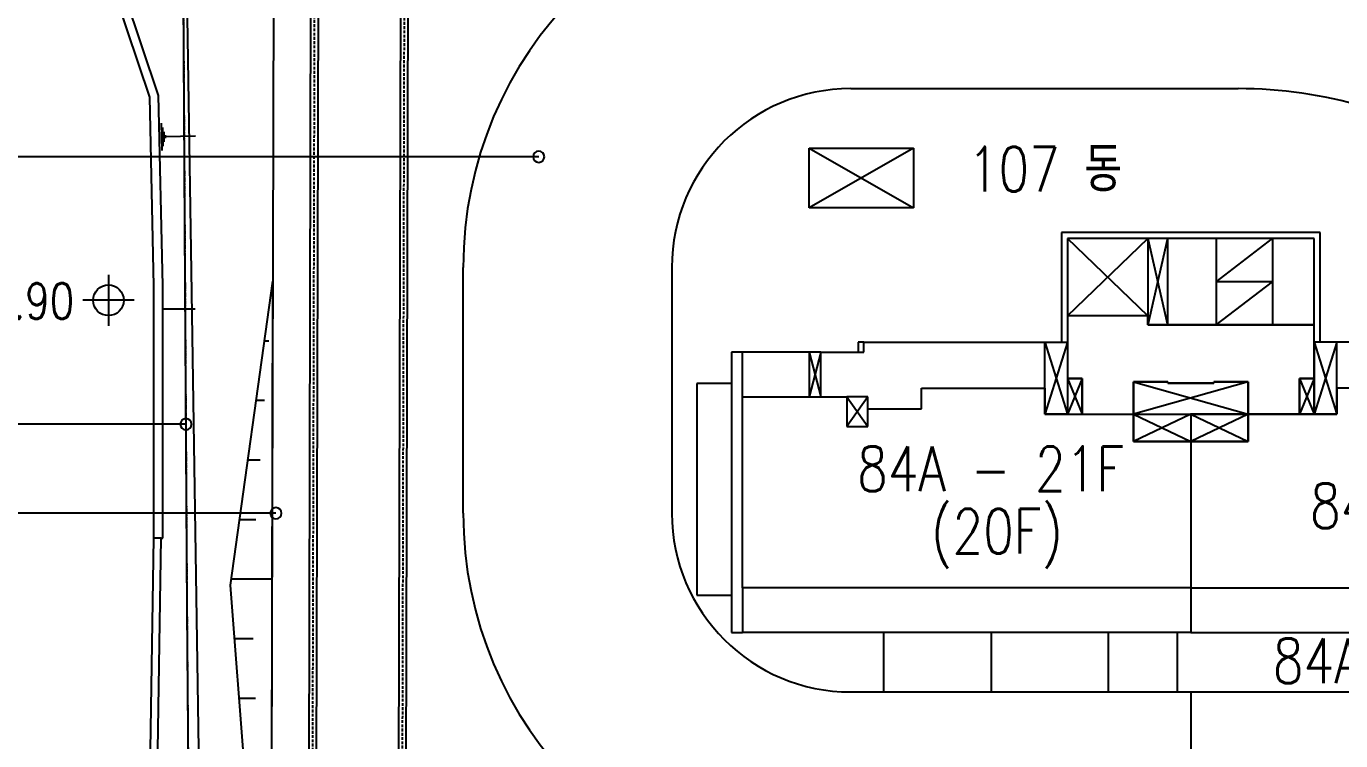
# Model space of a CAD drawing. Header units: millimetres. Extents: x 1145859089 to 1147511753, y -1047484727 to -1047247487.
# Drawn here: x 1145904450 to 1145948528, y -1047430555 to -1047406576 of the extents above; entities that cross this region are included whole.
import ezdxf
from ezdxf.xclip import XClip

# ---------------------------------------------------------------- set-up
doc = ezdxf.new("R2010")
doc.units = ezdxf.units.MM
doc.header["$LTSCALE"] = 100
doc.header["$MEASUREMENT"] = 0
doc.header["$XCLIPFRAME"] = 2
doc.linetypes.add('단지배치도$0$HIDDEN', pattern=[9.525, 6.35, -3.175])
doc.linetypes.add('단지배치도$0$PHANTOM', pattern=[2.5, 1.25, -0.25, 0.25, -0.25, 0.25, -0.25])
doc.layers.get('0').update_dxf_attribs({"linetype": 'CONTINUOUS'})
for name, color, linetype in [('XREF', 135, 'CONTINUOUS'), ('단지배치도$0$S240910', 33, 'CONTINUOUS'), ('단지배치도$0$W240910', 135, 'CONTINUOUS')]:
    doc.layers.add(name, color=color, linetype=linetype)
doc.styles.add('단지배치도$0$WS1', font='romans.shx', dxfattribs={"width": 0.8, "bigfont": 'whgtxt.shx'})

# ---------------------------------------------------------------- blocks, each defined once
blk = doc.blocks.new('단지배치도$0$zw$9902')
at = {"layer": '단지배치도$0$W240910'}
for p, q in [((-25476, -66518), (-25334, -9963)), ((-24226, -66521), (-24093, -13604)), ((-24226, -66521), (-24095, -14397)), ((-23976, -66522), (-23845, -14280)), ((-29551, -37581), (-31280, -32422)), ((-29252, -37529), (-31003, -32303)), ((-28332, -32566), (-28167, -43423)), ((-28438, -33023), (-28375, -43875)), ((-21143, -33356), (-21231, -68547)), ((-20893, -33338), (-20981, -68447)), ((-6040, -37300, 0), (6951, -37300, 0)), ((-29417, -43913), (-29551, -37581)), ((-29117, -43910), (-29252, -37529)), ((-29135, -39376), (-29154, -38458)), ((-29098, -39230), (-29112, -38602)), ((-29062, -39084), (-29069, -38746)), ((-29025, -38963), (-29028, -38866)), ((-28015, -38893), (-29027, -38914)), ((-16504, -39587), (-42584, -39587)), ((-7438, -39300), (-3938, -39300)), ((-7438, -41300), (-7438, -39300)), ((-7438, -39300), (-3938, -41300)), ((-3938, -39300), (-7438, -41300)), ((-3938, -39300), (-3938, -41300)), ((-3938, -41300), (-7438, -41300)), ((9700, -42130, 0), (1020, -42130, 0)), ((1020, -42130, 0), (1020, -45810, 0)), ((9700, -45810, 0), (9700, -42130, 0)), ((3920, -42330, 0), (1220, -42330, 0)), ((1220, -42330, 0), (1220, -44930, 0)), ((3920, -44930, 0), (1220, -42330, 0)), ((1220, -44930, 0), (3920, -42330, 0)), ((4580, -42330, 0), (3920, -42330, 0)), ((3920, -42330, 0), (3920, -45230, 0)), ((3920, -42330, 0), (4580, -45230, 0)), ((4580, -42330, 0), (3920, -45230, 0)), ((9500, -42330, 0), (4580, -42330, 0)), ((4580, -42330, 0), (4580, -45230, 0)), ((6210, -42330, 0), (6210, -45230, 0)), ((6210, -43780, 0), (8100, -42330, 0)), ((8100, -42330, 0), (8100, -45230, 0)), ((9500, -45230, 0), (9500, -42330, 0)), ((-30936, -43547), (-30936, -45262)), ((-28167, -43423), (-27998, -54352)), ((-19040, -51550, 0), (-19040, -43300, 0)), ((-12040, -43300, 0), (-12040, -51550, 0)), ((-29416, -52387), (-29417, -43913)), ((-29116, -52387), (-29117, -43910)), ((-28375, -43875), (-28307, -54805)), ((-26844, -53959), (-25419, -43761)), ((-26844, -53959), (-25419, -43761)), ((-25476, -66518), (-25419, -43761)), ((8100, -43780, 0), (6210, -43780, 0)), ((6210, -45230, 0), (8100, -43780, 0)), ((-30079, -44404), (-31794, -44404)), ((-28028, -44704), (-29117, -44704)), ((3920, -44930, 0), (1220, -44930, 0)), ((1220, -44930, 0), (1220, -47030, 0)), ((3920, -45230, 0), (3920, -44930, 0)), ((3920, -45230, 0), (4580, -45230, 0)), ((9500, -45230, 0), (3920, -45230, 0)), ((4580, -45230, 0), (9500, -45230, 0)), ((9500, -47030, 0), (9500, -45230, 0)), ((-25698, -45760), (-25561, -45761)), ((-5600, -45810, 0), (-5800, -45810, 0)), ((-5800, -45810, 0), (-5800, -46140, 0)), ((-5600, -46140, 0), (-5600, -45810, 0)), ((-5600, -45810, 0), (460, -45810, 0)), ((460, -48230, 0), (460, -45810, 0)), ((460, -45810, 0), (1220, -45810, 0)), ((460, -45810, 0), (1220, -48230, 0)), ((1220, -45810, 0), (460, -48230, 0)), ((1220, -45810, 0), (1220, -48230, 0)), ((10260, -45810, 0), (9500, -45810, 0)), ((9500, -45810, 0), (9500, -48230, 0)), ((10260, -45810, 0), (9500, -48230, 0)), ((9500, -45810, 0), (10260, -48230, 0)), ((10260, -48230, 0), (10260, -45810, 0)), ((16320, -45810, 0), (10260, -45810, 0)), ((-9670, -46140, 0), (-10040, -46140, 0)), ((-10040, -46140, 0), (-10040, -55550, 0)), ((-7435, -46140, 0), (-9670, -46140, 0)), ((-9670, -47640, 0), (-9670, -46140, 0)), ((-7045, -46140, 0), (-7435, -46140, 0)), ((-7435, -46140, 0), (-7435, -47640, 0)), ((-7435, -46140, 0), (-7045, -47640, 0)), ((-7045, -46140, 0), (-7435, -47640, 0)), ((-7045, -46140, 0), (-5600, -46140, 0)), ((-7045, -47640, 0), (-7045, -46140, 0)), ((1720, -47030, 0), (1220, -47030, 0)), ((1220, -47030, 0), (1220, -48230, 0)), ((1220, -47030, 0), (1720, -47030, 0)), ((1720, -47030, 0), (1220, -48230, 0)), ((1220, -47030, 0), (1720, -48230, 0)), ((1720, -48230, 0), (1720, -47030, 0)), ((1720, -47030, 0), (1720, -48230, 0)), ((4590, -47140, 0), (3440, -47140, 0)), ((3440, -47140, 0), (3440, -48230, 0)), ((3440, -48230, 0), (3440, -47140, 0)), ((3440, -47140, 0), (4590, -47140, 0)), ((7280, -47140, 0), (3440, -48230, 0)), ((3440, -47140, 0), (7280, -48230, 0)), ((4590, -47190, 0), (4590, -47140, 0)), ((4590, -47140, 0), (4590, -47190, 0)), ((7280, -47140, 0), (6130, -47140, 0)), ((6130, -47140, 0), (6130, -47190, 0)), ((6130, -47190, 0), (6130, -47140, 0)), ((6130, -47140, 0), (7280, -47140, 0)), ((7280, -48230, 0), (7280, -47140, 0)), ((7280, -47140, 0), (7280, -48230, 0)), ((9500, -47030, 0), (9000, -47030, 0)), ((9000, -47030, 0), (9000, -48230, 0)), ((9000, -48230, 0), (9000, -47030, 0)), ((9000, -47030, 0), (9500, -47030, 0)), ((9000, -47030, 0), (9500, -48230, 0)), ((9500, -47030, 0), (9000, -48230, 0)), ((9500, -48230, 0), (9500, -47030, 0)), ((-3670, -48050, 0), (-3670, -47350, 0)), ((-3670, -47350, 0), (460, -47350, 0)), ((460, -47350, 0), (460, -48230, 0)), ((6130, -47190, 0), (4590, -47190, 0)), ((4590, -47190, 0), (6130, -47190, 0)), ((14390, -47350, 0), (10260, -47350, 0)), ((10260, -47350, 0), (10260, -48230, 0)), ((-25978, -47760), (-25703, -47760)), ((-9670, -47640, 0), (-6180, -47640, 0)), ((-9670, -54050, 0), (-9670, -47640, 0)), ((-7435, -47640, 0), (-7045, -47640, 0)), ((-5475, -47640, 0), (-6180, -47640, 0)), ((-6180, -47640, 0), (-6180, -48640, 0)), ((-6180, -47640, 0), (-5475, -48640, 0)), ((-5475, -47640, 0), (-6180, -48640, 0)), ((-6180, -47640, 0), (-6180, -48640, 0)), ((-5475, -48640, 0), (-5475, -47640, 0)), ((-5475, -48640, 0), (-5475, -48050, 0)), ((-5475, -48050, 0), (-3670, -48050, 0)), ((1220, -48230, 0), (460, -48230, 0)), ((460, -48230, 0), (1220, -48230, 0)), ((1220, -48230, 0), (1720, -48230, 0)), ((1220, -48230, 0), (1720, -48230, 0)), ((1720, -48230, 0), (3440, -48230, 0)), ((1720, -48230, 0), (3440, -48230, 0)), ((3440, -48230, 0), (5360, -48230, 0)), ((3440, -49140, 0), (3440, -48230, 0)), ((3440, -48230, 0), (5360, -48230, 0)), ((5360, -48230, 0), (3440, -49140, 0)), ((3440, -48230, 0), (5360, -49140, 0)), ((3440, -48230, 0), (3440, -49140, 0)), ((7280, -48230, 0), (5360, -48230, 0)), ((5360, -48230, 0), (5360, -49140, 0)), ((5360, -48230, 0), (7280, -48230, 0)), ((5360, -48230, 0), (7280, -49140, 0)), ((7280, -48230, 0), (5360, -49140, 0)), ((5360, -48230, 0), (5360, -49140, 0)), ((7280, -49140, 0), (7280, -48230, 0)), ((7280, -48230, 0), (9000, -48230, 0)), ((9000, -48230, 0), (7280, -48230, 0)), ((7280, -48230, 0), (7280, -49140, 0)), ((9000, -48230, 0), (9500, -48230, 0)), ((9500, -48230, 0), (9000, -48230, 0)), ((9500, -48230, 0), (10260, -48230, 0)), ((10260, -48230, 0), (9500, -48230, 0)), ((-28339, -48564), (-42584, -48564)), ((-6180, -48640, 0), (-5475, -48640, 0)), ((-6180, -48640, 0), (-5475, -48640, 0)), ((5360, -49140, 0), (3440, -49140, 0)), ((3440, -49140, 0), (5360, -49140, 0)), ((5360, -49140, 0), (7280, -49140, 0)), ((7280, -49140, 0), (5360, -49140, 0)), ((5360, -49140, 0), (5360, -54050, 0)), ((5360, -49140, 0), (5360, -54050, 0)), ((-26257, -49759), (-25846, -49760)), ((-25321, -51550), (-42584, -51550)), ((-26537, -51758), (-25988, -51760)), ((-29555, -61455), (-29416, -52387)), ((-29555, -61455), (-29416, -52387)), ((-29166, -52391), (-29416, -52387)), ((-29166, -52391), (-29416, -52387)), ((-29305, -61456), (-29166, -52391)), ((-29305, -61456), (-29166, -52391)), ((-29166, -52391), (-29116, -52387)), ((-25444, -53761), (-26816, -53758)), ((-26360, -60259), (-26844, -53959)), ((-26360, -60259), (-26844, -53959)), ((-9670, -54050, 0), (-9670, -55550, 0)), ((5360, -54050, 0), (-9670, -54050, 0)), ((5360, -54050, 0), (5360, -55550, 0)), ((5360, -54050, 0), (20390, -54050, 0)), ((-27998, -54352), (-27819, -65215)), ((-28307, -54805), (-28228, -65669)), ((-26706, -55758), (-26078, -55759)), ((-10040, -55550, 0), (-9670, -55550, 0)), ((5360, -55550, 0), (-9670, -55550, 0)), ((-4950, -55549, 0), (-4950, -57550, 0)), ((-1330, -55550, 0), (-1330, -57550, 0)), ((2590, -55550, 0), (2590, -57550, 0)), ((4900, -55550, 0), (4900, -57550, 0)), ((5360, -55550, 0), (20390, -55550, 0)), ((-6040, -57550, 0), (10783, -57550, 0)), ((5360, -57550, 0), (5360, -64550, 0)), ((-26552, -57758), (-26003, -57760))]:
    blk.add_line(p, q, dxfattribs=at)
at = {"layer": '단지배치도$0$W240910', "linetype": '단지배치도$0$HIDDEN', "ltscale": 0.15}
for p, q in [((-24101, -66521), (-23970, -14338)), ((-21018, -33347), (-21106, -68497))]:
    blk.add_line(p, q, dxfattribs=at)
at = {"layer": '단지배치도$0$W240910', "linetype": '단지배치도$0$PHANTOM'}
for p, q in [((-28433, -33057), (-28368, -43916)), ((-28368, -43916), (-28303, -54842)), ((-28303, -54842), (-28221, -65710))]:
    blk.add_line(p, q, dxfattribs=at)
at = {"layer": '단지배치도$0$W240910', "ltscale": 5}
for p, q in [((-10040, -47200, 0), (-11200, -47200, 0)), ((-11200, -47200, 0), (-11200, -54300, 0)), ((-11200, -54300, 0), (-10040, -54300, 0))]:
    blk.add_line(p, q, dxfattribs=at)
at = {"layer": '단지배치도$0$W240910'}
blk.add_circle((-30936, -44404), 514, dxfattribs=at)
for centre, radius, start, end in [((-6040, -43300, 0), 13000, 90, 180), ((-6040, -43300, 0), 6000, 90, 180), ((6951, -52300, 0), 15000, 57.3847, 90), ((-16504, -39587), 188, 0, 180), ((-16504, -39587), 188, 180, 0), ((-28339, -48564), 188, 0, 180), ((-28339, -48564), 188, 180, 0), ((-25321, -51550), 188, 0, 180), ((-25321, -51550), 188, 180, 0), ((-6040, -51550, 0), 13000, 180, 270), ((-6040, -51550, 0), 6000, 180, 270)]:
    blk.add_arc(centre, radius, start, end, dxfattribs=at)
at = {"layer": '단지배치도$0$S240910', "style": '단지배치도$0$WS1', "width": 0.8}
for s, height, p in [('107 동', 1500, (-2118, -40753)), ('FH:44.90', 1200, (-37842, -45027)), ('84A - 21F', 1500, (-5830, -50810, 0)), ('84A - 21F', 1500, (9358, -52047, 0)), ('(20F)', 1500, (-3352, -52904, 0))]:
    blk.add_text(s, height=height, dxfattribs=at).set_placement(p)
blk.add_text('84A형-41세대', height=1500, rotation=0, dxfattribs=at).set_placement((8112, -57252, 0))
blk = doc.blocks.new('단지배치도')
blk.add_blockref('단지배치도$0$zw$9902', (141034, 142437))

msp = doc.modelspace()

# ---------------------------------------------------------------- block references
at = {"layer": 'XREF'}
ref = msp.add_blockref('단지배치도', (1145797106.633357, -1047513806.462535), dxfattribs=at)
XClip(ref).set_block_clipping_path([(72982.4064819524, 34919.7593965302), (360382.4067475507, 255319.7593436702)])

doc.saveas('drawing.dxf')
